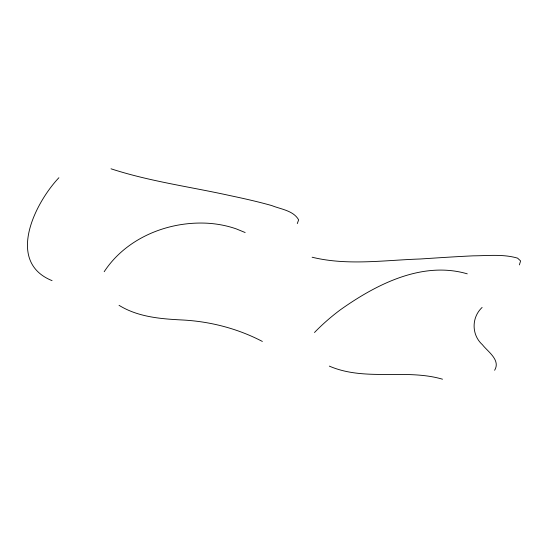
<?xml version="1.0" encoding="UTF-8"?>
<svg xmlns="http://www.w3.org/2000/svg" width="548" height="548" viewBox="0 0 548 548"><rect width="100%" height="100%" fill="white"/><g stroke="black" fill="none" stroke-linecap="round" stroke-linejoin="round"><path stroke-width="0.82" d="M519.388 264.903L520.6 260.93L517.593 258.149C503.27 253.93 488.063 255.745 473.356 255.834C455.676 256.642 438.01 257.841 420.35 258.985C384.429 260.177 347.494 265.876 312.12 257.218M297.283 223.605L298.646 219.864C293.406 210.521 280.98 209.295 271.87 205.61C257.834 201.63 243.579 198.465 229.311 195.451C189.868 186.745 149.515 181.361 111.018 168.798M494.632 370.27C500.783 359.954 487.946 351.85 482.404 344.706C471.451 334.869 471.342 317.552 482.11 307.442M104.189 271.712C126.328 237.901 168.352 220.94 207.904 223.255A73.09 46.881 1.1 0 1 236.366 228.927L245.161 232.537M58.896 177.73C35.113 202.863 5.459 261.841 52.067 280.644M467.266 273.836C422.296 260.67 376.113 284.426 340.185 309.935A292.105 187.368 1.1 0 0 314.484 332.506M442.51 379.202C405.678 368.441 365.317 381.668 329.327 366.112M262.362 341.438C237.332 328.368 209.494 321.265 181.333 319.929C159.954 318.854 137.685 316.847 119.032 305.318"/></g></svg>
